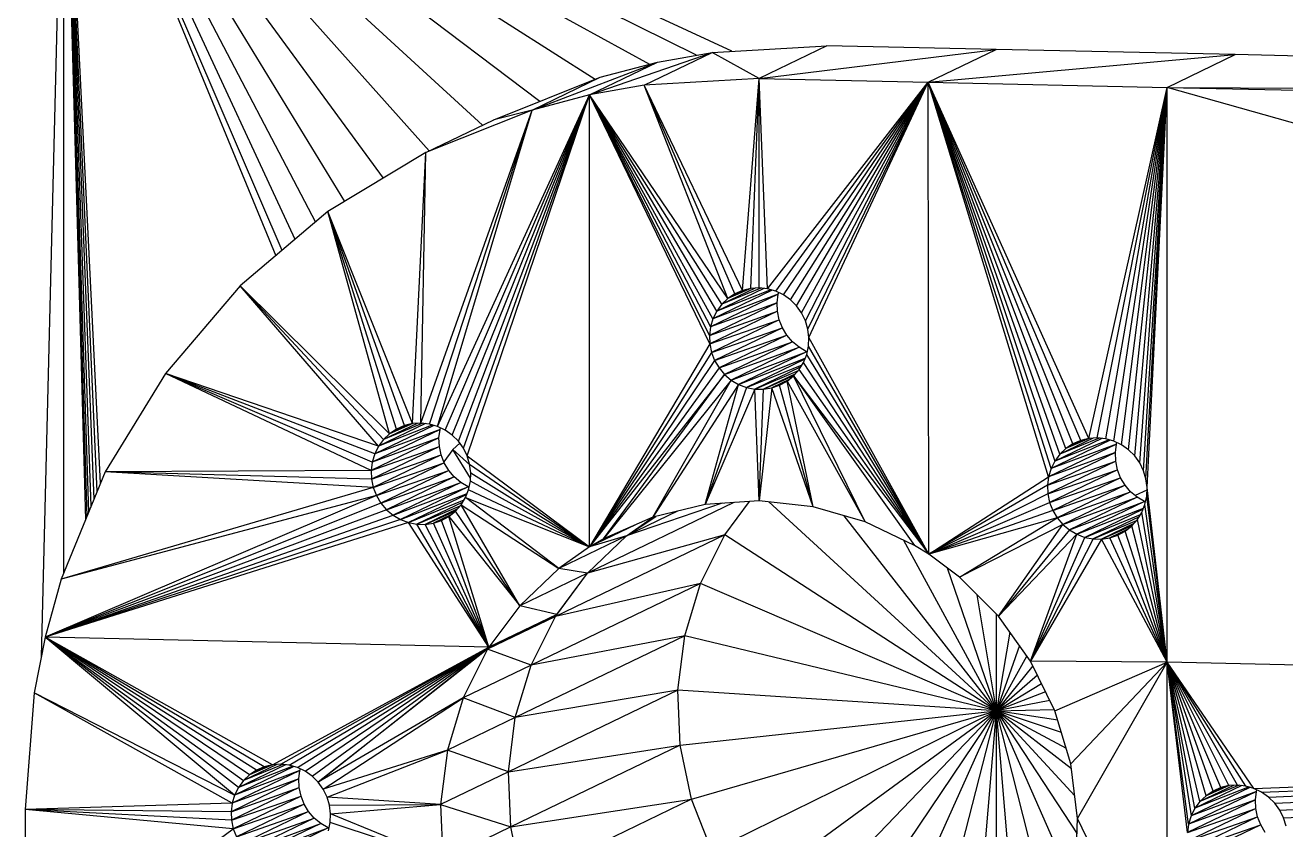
# Model space of a CAD drawing. Header units: millimetres. Extents: x -72 to 40, y 37 to 183.
# Drawn here: x -67.92 to -61.73, y 145.79 to 149.74 of the extents above; entities that cross this region are included whole.
import ezdxf

# ---------------------------------------------------------------- set-up
doc = ezdxf.new("R2010")
doc.units = ezdxf.units.MM
doc.layers.add('Shape2DView002', color=7, linetype='CONTINUOUS')

msp = doc.modelspace()

# ---------------------------------------------------------------- linework, layer by layer
at = {"layer": 'Shape2DView002'}
for p, q in [((-67.7583, 150.0812), (-67.8436, 146.6385)), ((-67.7324, 147.052), (-67.7324, 150.0807)), ((-67.6251, 147.3129), (-67.7029, 150.08)), ((-67.619, 147.3277), (-67.7011, 150.08)), ((-67.61, 147.3498), (-67.6984, 150.0799)), ((-67.5983, 147.3781), (-67.6949, 150.0798)), ((-67.5845, 147.4118), (-67.6906, 150.0797)), ((-67.5689, 147.4496), (-67.6858, 150.0796)), ((-67.5523, 147.4901), (-67.6804, 150.0795)), ((-67.2964, 150.0711), (-66.6925, 148.6061)), ((-66.6617, 148.6321), (-67.2787, 150.0708)), ((-66.598, 148.686), (-67.2407, 150.0699)), ((-67.1775, 150.0686), (-66.4982, 148.7705)), ((-66.3538, 148.8723), (-67.0834, 150.0665)), ((-66.1632, 148.9869), (-66.9521, 150.0636)), ((-65.9393, 149.1197), (-66.7784, 150.0599)), ((-65.6775, 149.2458), (-66.5607, 150.0551)), ((-65.3958, 149.3629), (-66.3044, 150.0495)), ((-65.1253, 149.471), (-66.0256, 150.0434)), ((-65.7525, 150.0375), (-64.8584, 149.5448)), ((-64.6265, 149.5896), (-65.5201, 150.0324)), ((-64.4532, 149.6088), (-65.3595, 150.0289)), ((-64.5506, 149.6032), (-63.9871, 149.636)), ((-63.9871, 149.636), (-64.3199, 149.4756)), ((-64.3199, 149.4756), (-63.157, 149.6179)), ((-63.157, 149.6179), (-63.9871, 149.636)), ((-63.49, 149.4575), (-63.157, 149.6179)), ((-61.9833, 149.5923), (-63.157, 149.6179)), ((-65.4331, 149.3205), (-64.8195, 149.555)), ((-65.1524, 149.3946), (-64.5506, 149.6032)), ((-65.1524, 149.3946), (-64.8195, 149.555)), ((-65.1002, 149.481), (-64.8195, 149.555)), ((-64.8834, 149.4427), (-64.5506, 149.6032)), ((-64.8195, 149.555), (-64.5506, 149.6032)), ((-64.3199, 149.4756), (-64.5506, 149.6032)), ((-63.49, 149.4575), (-61.9833, 149.5923)), ((-62.3162, 149.4319), (-61.9833, 149.5923)), ((-51.2006, 149.3572), (-61.9833, 149.5923)), ((-65.6225, 149.2724), (-65.1002, 149.481)), ((-65.4331, 149.3205), (-65.1002, 149.481)), ((-64.8834, 149.4427), (-65.1524, 149.3946)), ((-64.3199, 149.4756), (-64.8834, 149.4427)), ((-64.4735, 148.3962), (-64.8834, 149.4427)), ((-64.4391, 148.419), (-64.8834, 149.4427)), ((-64.4014, 148.4356), (-64.8834, 149.4427)), ((-64.4014, 148.4356), (-64.3199, 149.4756)), ((-64.3613, 148.4453), (-64.3199, 149.4756)), ((-64.3199, 149.4756), (-63.49, 149.4575)), ((-64.3199, 148.448), (-64.3199, 149.4756)), ((-64.2786, 148.4435), (-64.3199, 149.4756)), ((-64.2786, 148.4435), (-63.49, 149.4575)), ((-64.2385, 148.432), (-63.49, 149.4575)), ((-64.2006, 148.4138), (-63.49, 149.4575)), ((-64.1663, 148.3895), (-63.49, 149.4575)), ((-64.1364, 148.3596), (-63.49, 149.4575)), ((-64.1117, 148.3252), (-63.49, 149.4575)), ((-64.093, 148.2871), (-63.49, 149.4575)), ((-64.0809, 148.2465), (-63.49, 149.4575)), ((-64.0756, 148.2046), (-63.49, 149.4575)), ((-63.49, 149.4575), (-62.3162, 149.4319)), ((-63.4873, 147.1414), (-63.49, 149.4575)), ((-63.49, 149.4575), (-62.8682, 147.5988)), ((-62.8436, 147.6322), (-63.49, 149.4575)), ((-62.8136, 147.6607), (-63.49, 149.4575)), ((-62.7793, 147.6836), (-63.49, 149.4575)), ((-62.899, 147.5215), (-63.49, 149.4575)), ((-62.8869, 147.5616), (-63.49, 149.4575)), ((-62.7414, 147.7002), (-63.49, 149.4575)), ((-62.7013, 147.7099), (-63.49, 149.4575)), ((-62.7013, 147.7099), (-62.3162, 149.4319)), ((-62.66, 147.7126), (-62.3162, 149.4319)), ((-62.6186, 147.7081), (-62.3162, 149.4319)), ((-62.5785, 147.6966), (-62.3162, 149.4319)), ((-62.5408, 147.6784), (-62.3162, 149.4319)), ((-62.5064, 147.654), (-62.3162, 149.4319)), ((-62.4764, 147.6242), (-62.3162, 149.4319)), ((-62.4518, 147.5897), (-62.3162, 149.4319)), ((-62.4331, 147.5517), (-62.3162, 149.4319)), ((-62.4209, 147.5111), (-62.3162, 149.4319)), ((-62.4157, 147.4691), (-62.3162, 149.4319)), ((-62.3162, 149.4319), (-51.2006, 149.3572)), ((-62.3162, 149.4319), (-51.5335, 149.1968)), ((-62.3162, 146.6124), (-62.3162, 149.4319)), ((-51.5335, 146.3772), (-62.3162, 149.4319)), ((-65.8984, 147.769), (-65.1524, 149.3946)), ((-65.8606, 147.7508), (-65.1524, 149.3946)), ((-65.8262, 147.7264), (-65.1524, 149.3946)), ((-65.7963, 147.6966), (-65.1524, 149.3946)), ((-65.7716, 147.6621), (-65.1524, 149.3946)), ((-65.753, 147.6241), (-65.1524, 149.3946)), ((-65.1524, 149.3946), (-65.4331, 149.3205)), ((-65.1525, 147.1778), (-65.1524, 149.3946)), ((-64.5624, 148.173), (-65.1524, 149.3946)), ((-65.1524, 149.3946), (-64.5589, 148.2569)), ((-64.5468, 148.297), (-65.1524, 149.3946)), ((-64.5282, 148.3343), (-65.1524, 149.3946)), ((-64.5035, 148.3676), (-65.1524, 149.3946)), ((-64.4735, 148.3962), (-65.1524, 149.3946)), ((-64.5642, 148.2152), (-65.1524, 149.3946)), ((-65.9799, 147.785), (-65.4331, 149.3205)), ((-65.4331, 149.3205), (-65.9554, 149.1119)), ((-65.9385, 147.7805), (-65.4331, 149.3205)), ((-65.8984, 147.769), (-65.4331, 149.3205)), ((-65.4331, 149.3205), (-65.6225, 149.2724)), ((-65.9554, 149.1119), (-65.6225, 149.2724)), ((-65.9554, 149.1119), (-66.4373, 148.8221)), ((-66.0211, 147.7823), (-65.9554, 149.1119)), ((-65.9799, 147.785), (-65.9554, 149.1119)), ((-66.4373, 148.8221), (-66.8672, 148.4581)), ((-66.1334, 147.7331), (-66.4373, 148.8221)), ((-66.0991, 147.756), (-66.4373, 148.8221)), ((-66.0613, 147.7725), (-66.4373, 148.8221)), ((-66.0211, 147.7823), (-66.4373, 148.8221)), ((-66.8672, 148.4581), (-67.2343, 148.0289)), ((-66.188, 147.6712), (-66.8672, 148.4581)), ((-66.8672, 148.4581), (-66.1334, 147.7331)), ((-66.1634, 147.7046), (-66.8672, 148.4581)), ((-64.2972, 148.4456), (-64.5282, 148.3343)), ((-64.3108, 148.447), (-64.5035, 148.3676)), ((-64.3393, 148.4468), (-64.5035, 148.3676)), ((-64.3604, 148.4454), (-64.4735, 148.3962)), ((-64.3613, 148.4453), (-64.4014, 148.4356)), ((-64.3199, 148.448), (-64.3613, 148.4453)), ((-64.2786, 148.4435), (-64.3199, 148.448)), ((-64.2385, 148.432), (-64.2786, 148.4435)), ((-64.2261, 148.4174), (-64.5589, 148.2569)), ((-64.2561, 148.4371), (-64.5468, 148.297)), ((-64.2261, 148.4174), (-64.5468, 148.297)), ((-64.2617, 148.4387), (-64.5282, 148.3343)), ((-64.4735, 148.3962), (-64.5035, 148.3676)), ((-64.3818, 148.4403), (-64.4735, 148.3962)), ((-64.4391, 148.419), (-64.4735, 148.3962)), ((-64.4014, 148.4356), (-64.4391, 148.419)), ((-64.2006, 148.4138), (-64.2385, 148.432)), ((-64.2313, 148.3756), (-64.2261, 148.4174)), ((-64.2261, 148.4174), (-64.2238, 148.425)), ((-64.1663, 148.3895), (-64.2006, 148.4138)), ((-64.1364, 148.3596), (-64.1663, 148.3895)), ((-64.2313, 148.3756), (-64.5642, 148.2152)), ((-64.5642, 148.2152), (-64.2296, 148.3335)), ((-64.2296, 148.3335), (-64.5624, 148.173)), ((-64.2313, 148.3756), (-64.5589, 148.2569)), ((-64.5282, 148.3343), (-64.5468, 148.297)), ((-64.5035, 148.3676), (-64.5282, 148.3343)), ((-64.2296, 148.3335), (-64.2313, 148.3756)), ((-64.2208, 148.292), (-64.2296, 148.3335)), ((-64.1117, 148.3252), (-64.1364, 148.3596)), ((-64.093, 148.2871), (-64.1117, 148.3252)), ((-64.5589, 148.2569), (-64.5642, 148.2152)), ((-64.5624, 148.173), (-64.2208, 148.292)), ((-64.5468, 148.297), (-64.5589, 148.2569)), ((-64.2208, 148.292), (-64.5537, 148.1316)), ((-64.2054, 148.2526), (-64.2208, 148.292)), ((-64.0809, 148.2465), (-64.093, 148.2871)), ((-64.5642, 148.2152), (-64.5624, 148.173)), ((-64.5537, 148.1316), (-64.2054, 148.2526)), ((-64.2054, 148.2526), (-64.5382, 148.0921)), ((-64.5382, 148.0921), (-64.1836, 148.2162)), ((-64.1836, 148.2162), (-64.5165, 148.0557)), ((-64.1836, 148.2162), (-64.2054, 148.2526)), ((-64.1562, 148.1839), (-64.1836, 148.2162)), ((-64.0756, 148.2046), (-64.0809, 148.2465)), ((-64.0774, 148.1625), (-64.0756, 148.2046)), ((-63.4873, 147.1414), (-64.0756, 148.2046)), ((-64.5624, 148.173), (-65.1525, 147.1778)), ((-64.5537, 148.1316), (-65.1525, 147.1778)), ((-64.5624, 148.173), (-64.5537, 148.1316)), ((-64.5537, 148.1316), (-64.5382, 148.0921)), ((-64.5165, 148.0557), (-64.1562, 148.1839)), ((-64.1562, 148.1839), (-64.4891, 148.0235)), ((-64.4891, 148.0235), (-64.1239, 148.1567)), ((-64.1239, 148.1567), (-64.4569, 147.9963)), ((-64.4569, 147.9963), (-64.0877, 148.1353)), ((-64.0877, 148.1353), (-64.4207, 147.9749)), ((-64.1239, 148.1567), (-64.1562, 148.1839)), ((-64.0877, 148.1353), (-64.1239, 148.1567)), ((-64.0835, 148.1337), (-64.0877, 148.1353)), ((-64.0861, 148.1214), (-64.0774, 148.1625)), ((-63.4873, 147.1414), (-64.0774, 148.1625)), ((-64.5382, 148.0921), (-65.1525, 147.1778)), ((-64.5382, 148.0921), (-64.5165, 148.0557)), ((-64.4207, 147.9749), (-64.0935, 148.1029)), ((-64.0955, 148.0978), (-64.3816, 147.96)), ((-64.3816, 147.96), (-64.1085, 148.0714)), ((-64.1234, 148.0472), (-64.1016, 148.0826)), ((-64.1016, 148.0826), (-64.0861, 148.1214)), ((-63.4873, 147.1414), (-64.1016, 148.0826)), ((-63.4873, 147.1414), (-64.0861, 148.1214)), ((-67.2343, 148.0289), (-67.5297, 147.5452)), ((-66.2241, 147.5522), (-67.2343, 148.0289)), ((-66.2189, 147.5939), (-67.2343, 148.0289)), ((-66.2067, 147.634), (-67.2343, 148.0289)), ((-66.188, 147.6712), (-67.2343, 148.0289)), ((-64.5165, 148.0557), (-65.1525, 147.1778)), ((-64.4891, 148.0235), (-65.1525, 147.1778)), ((-65.0832, 147.2181), (-64.4891, 148.0235)), ((-64.5165, 148.0557), (-64.4891, 148.0235)), ((-64.4891, 148.0235), (-64.4569, 147.9963)), ((-64.115, 148.0607), (-64.3406, 147.952)), ((-64.3406, 147.952), (-64.127, 148.043)), ((-64.1408, 148.0274), (-64.2992, 147.9511)), ((-64.2992, 147.9511), (-64.1491, 148.018)), ((-64.183, 147.9903), (-64.1508, 148.0161)), ((-64.1508, 148.0161), (-64.1234, 148.0472)), ((-63.7986, 147.3013), (-64.1508, 148.0161)), ((-64.1508, 148.0161), (-63.4873, 147.1414)), ((-64.1508, 148.0161), (-63.5567, 147.1848)), ((-63.4873, 147.1414), (-64.1234, 148.0472)), ((-64.4569, 147.9963), (-65.0832, 147.2181)), ((-64.8413, 147.324), (-64.4569, 147.9963)), ((-64.4207, 147.9749), (-64.8413, 147.324)), ((-64.5844, 147.3864), (-64.4207, 147.9749)), ((-64.3816, 147.96), (-64.5844, 147.3864)), ((-64.3406, 147.952), (-64.5844, 147.3864)), ((-64.4569, 147.9963), (-64.4207, 147.9749)), ((-64.4207, 147.9749), (-64.3816, 147.96)), ((-64.3816, 147.96), (-64.3406, 147.952)), ((-64.3406, 147.952), (-64.2992, 147.9511)), ((-64.3199, 147.4036), (-64.3406, 147.952)), ((-64.2583, 147.9573), (-64.3199, 147.4036)), ((-64.3199, 147.4036), (-64.2992, 147.9511)), ((-64.2992, 147.9511), (-64.2583, 147.9573)), ((-64.1726, 147.9986), (-64.2583, 147.9573)), ((-64.2583, 147.9573), (-64.1765, 147.9955)), ((-64.2583, 147.9573), (-64.2192, 147.9705)), ((-64.0554, 147.3749), (-64.2583, 147.9573)), ((-64.2192, 147.9705), (-64.183, 147.9903)), ((-64.0554, 147.3749), (-64.2192, 147.9705)), ((-64.0554, 147.3749), (-64.183, 147.9903)), ((-64.183, 147.9903), (-63.7986, 147.3013)), ((-65.916, 147.774), (-66.2067, 147.634)), ((-65.9571, 147.7825), (-66.188, 147.6712)), ((-65.9216, 147.7757), (-66.188, 147.6712)), ((-65.9708, 147.784), (-66.1634, 147.7046)), ((-65.9992, 147.7837), (-66.1634, 147.7046)), ((-66.0204, 147.7823), (-66.1334, 147.7331)), ((-66.0418, 147.7773), (-66.1334, 147.7331)), ((-66.0613, 147.7725), (-66.0991, 147.756)), ((-66.0211, 147.7823), (-66.0613, 147.7725)), ((-65.9799, 147.785), (-66.0211, 147.7823)), ((-65.9385, 147.7805), (-65.9799, 147.785)), ((-65.8984, 147.769), (-65.9385, 147.7805)), ((-65.8606, 147.7508), (-65.8984, 147.769)), ((-65.8859, 147.7543), (-65.8836, 147.7619)), ((-65.8913, 147.7126), (-66.2241, 147.5522)), ((-65.8859, 147.7543), (-66.2189, 147.5939)), ((-65.8913, 147.7126), (-66.2189, 147.5939)), ((-65.8859, 147.7543), (-66.2067, 147.634)), ((-66.1634, 147.7046), (-66.188, 147.6712)), ((-66.1334, 147.7331), (-66.1634, 147.7046)), ((-66.0991, 147.756), (-66.1334, 147.7331)), ((-65.8913, 147.7126), (-65.8859, 147.7543)), ((-65.8894, 147.6704), (-65.8913, 147.7126)), ((-65.8262, 147.7264), (-65.8606, 147.7508)), ((-65.7963, 147.6966), (-65.8262, 147.7264)), ((-62.5962, 147.7017), (-62.8869, 147.5616)), ((-62.6373, 147.7101), (-62.8682, 147.5988)), ((-62.6018, 147.7033), (-62.8682, 147.5988)), ((-62.651, 147.7116), (-62.8436, 147.6322)), ((-62.6794, 147.7113), (-62.8436, 147.6322)), ((-62.7006, 147.71), (-62.8136, 147.6607)), ((-62.7221, 147.7049), (-62.8136, 147.6607)), ((-62.7414, 147.7002), (-62.7793, 147.6836)), ((-62.7013, 147.7099), (-62.7414, 147.7002)), ((-62.66, 147.7126), (-62.7013, 147.7099)), ((-62.6186, 147.7081), (-62.66, 147.7126)), ((-62.5785, 147.6966), (-62.6186, 147.7081)), ((-66.2241, 147.5522), (-65.8894, 147.6704)), ((-65.8894, 147.6704), (-66.2224, 147.51)), ((-66.188, 147.6712), (-66.2067, 147.634)), ((-65.8807, 147.629), (-65.8894, 147.6704)), ((-65.8226, 147.6554), (-65.8674, 147.5948)), ((-65.7894, 147.6871), (-65.8226, 147.6554)), ((-65.7366, 147.5153), (-65.8226, 147.6554)), ((-65.8226, 147.6554), (-65.7404, 147.58)), ((-65.7716, 147.6621), (-65.7963, 147.6966)), ((-65.753, 147.6241), (-65.7716, 147.6621)), ((-62.5714, 147.6402), (-62.9043, 147.4798)), ((-62.5661, 147.6819), (-62.899, 147.5215)), ((-62.5714, 147.6402), (-62.899, 147.5215)), ((-62.5661, 147.6819), (-62.8869, 147.5616)), ((-62.8136, 147.6607), (-62.8436, 147.6322)), ((-62.7793, 147.6836), (-62.8136, 147.6607)), ((-62.5408, 147.6784), (-62.5785, 147.6966)), ((-62.5714, 147.6402), (-62.5661, 147.6819)), ((-62.5696, 147.598), (-62.5714, 147.6402)), ((-62.5661, 147.6819), (-62.5638, 147.6895)), ((-62.5064, 147.654), (-62.5408, 147.6784)), ((-62.4764, 147.6242), (-62.5064, 147.654)), ((-66.2189, 147.5939), (-66.2241, 147.5522)), ((-66.2224, 147.51), (-65.8807, 147.629)), ((-66.2067, 147.634), (-66.2189, 147.5939)), ((-65.8807, 147.629), (-66.2137, 147.4686)), ((-66.2137, 147.4686), (-65.8653, 147.5895)), ((-65.8653, 147.5895), (-66.1982, 147.4291)), ((-65.8653, 147.5895), (-65.8807, 147.629)), ((-65.8436, 147.5531), (-65.8653, 147.5895)), ((-65.7408, 147.5835), (-65.753, 147.6241)), ((-65.753, 147.6241), (-65.1525, 147.1778)), ((-65.7355, 147.5415), (-65.7408, 147.5835)), ((-65.7408, 147.5835), (-65.1525, 147.1778)), ((-62.9043, 147.4798), (-62.5696, 147.598)), ((-62.5696, 147.598), (-62.9026, 147.4376)), ((-62.8682, 147.5988), (-62.8869, 147.5616)), ((-62.8436, 147.6322), (-62.8682, 147.5988)), ((-62.5609, 147.5566), (-62.5696, 147.598)), ((-62.4518, 147.5897), (-62.4764, 147.6242)), ((-62.4331, 147.5517), (-62.4518, 147.5897)), ((-67.5297, 147.5452), (-67.746, 147.0188)), ((-66.2241, 147.5522), (-67.5297, 147.5452)), ((-66.2137, 147.4686), (-67.5297, 147.5452)), ((-66.2224, 147.51), (-67.5297, 147.5452)), ((-66.2241, 147.5522), (-66.2224, 147.51)), ((-66.1982, 147.4291), (-65.8436, 147.5531)), ((-65.8436, 147.5531), (-66.1764, 147.3927)), ((-66.1764, 147.3927), (-65.8162, 147.5209)), ((-65.8162, 147.5209), (-66.149, 147.3604)), ((-65.8162, 147.5209), (-65.8436, 147.5531)), ((-65.7839, 147.4937), (-65.8162, 147.5209)), ((-65.7373, 147.4994), (-65.7355, 147.5415)), ((-65.7355, 147.5415), (-65.1525, 147.1778)), ((-63.4873, 147.1414), (-62.899, 147.5215)), ((-62.899, 147.5215), (-62.9043, 147.4798)), ((-62.9026, 147.4376), (-62.5609, 147.5566)), ((-62.8869, 147.5616), (-62.899, 147.5215)), ((-62.5609, 147.5566), (-62.8938, 147.3962)), ((-62.8938, 147.3962), (-62.5454, 147.5171)), ((-62.5454, 147.5171), (-62.8784, 147.3567)), ((-62.5454, 147.5171), (-62.5609, 147.5566)), ((-62.5237, 147.4807), (-62.5454, 147.5171)), ((-62.4209, 147.5111), (-62.4331, 147.5517)), ((-66.2137, 147.4686), (-67.746, 147.0188)), ((-66.2224, 147.51), (-66.2137, 147.4686)), ((-66.2137, 147.4686), (-66.1982, 147.4291)), ((-66.149, 147.3604), (-65.7839, 147.4937)), ((-65.7839, 147.4937), (-66.1167, 147.3332)), ((-66.1167, 147.3332), (-65.7477, 147.4723)), ((-65.7477, 147.4723), (-66.0805, 147.3119)), ((-65.7477, 147.4723), (-65.7839, 147.4937)), ((-65.7615, 147.4196), (-65.746, 147.4584)), ((-65.7434, 147.4707), (-65.7477, 147.4723)), ((-65.746, 147.4584), (-65.7373, 147.4994)), ((-65.1525, 147.1778), (-65.746, 147.4584)), ((-65.1525, 147.1778), (-65.7373, 147.4994)), ((-62.9043, 147.4798), (-63.4873, 147.1414)), ((-62.9043, 147.4798), (-62.9026, 147.4376)), ((-62.8784, 147.3567), (-62.5237, 147.4807)), ((-62.5237, 147.4807), (-62.8566, 147.3203)), ((-62.4963, 147.4485), (-62.5237, 147.4807)), ((-62.4163, 147.4554), (-62.4737, 147.4294)), ((-62.4157, 147.4691), (-62.4209, 147.5111)), ((-62.4175, 147.427), (-62.4157, 147.4691)), ((-62.3162, 146.6124), (-62.4157, 147.4691)), ((-66.1982, 147.4291), (-67.8248, 146.7351)), ((-66.1764, 147.3927), (-67.8248, 146.7351)), ((-66.1982, 147.4291), (-67.746, 147.0188)), ((-66.1982, 147.4291), (-66.1764, 147.3927)), ((-66.1764, 147.3927), (-66.149, 147.3604)), ((-66.0805, 147.3119), (-65.7534, 147.4399)), ((-65.7554, 147.4348), (-66.0414, 147.297)), ((-66.0414, 147.297), (-65.7684, 147.4083)), ((-65.7749, 147.3977), (-66.0006, 147.289)), ((-65.7832, 147.3841), (-65.7615, 147.4196)), ((-65.3031, 147.0717), (-65.7615, 147.4196)), ((-65.7615, 147.4196), (-65.1525, 147.1778)), ((-64.4438, 147.3955), (-65.1618, 147.0495)), ((-64.5021, 147.3918), (-64.9702, 147.2321)), ((-64.3199, 147.4036), (-64.5844, 147.3864)), ((-64.4874, 147.237), (-64.3665, 147.4005)), ((-64.0554, 147.3749), (-64.3199, 147.4036)), ((-63.1548, 146.3735), (-64.2727, 147.3984)), ((-62.9026, 147.4376), (-63.4873, 147.1414)), ((-63.4873, 147.1414), (-62.8938, 147.3962)), ((-62.9026, 147.4376), (-62.8938, 147.3962)), ((-62.8938, 147.3962), (-62.8784, 147.3567)), ((-62.8566, 147.3203), (-62.4963, 147.4485)), ((-62.4963, 147.4485), (-62.8292, 147.2881)), ((-62.8292, 147.2881), (-62.4641, 147.4213)), ((-62.4641, 147.4213), (-62.7969, 147.2609)), ((-62.7969, 147.2609), (-62.4278, 147.3999)), ((-62.4278, 147.3999), (-62.7607, 147.2395)), ((-62.4641, 147.4213), (-62.4963, 147.4485)), ((-62.4278, 147.3999), (-62.4641, 147.4213)), ((-62.4236, 147.3983), (-62.4278, 147.3999)), ((-62.4262, 147.386), (-62.4175, 147.427)), ((-62.3162, 146.6124), (-62.4175, 147.427)), ((-66.149, 147.3604), (-67.8248, 146.7351)), ((-67.8248, 146.7351), (-66.1167, 147.3332)), ((-66.149, 147.3604), (-66.1167, 147.3332)), ((-66.1167, 147.3332), (-66.0805, 147.3119)), ((-66.0006, 147.289), (-65.7868, 147.38)), ((-65.8006, 147.3644), (-65.9591, 147.2881)), ((-65.9591, 147.2881), (-65.8089, 147.355)), ((-65.8325, 147.3356), (-65.9182, 147.2943)), ((-65.9182, 147.2943), (-65.8364, 147.3324)), ((-65.8791, 147.3075), (-65.8429, 147.3273)), ((-65.8429, 147.3273), (-65.8106, 147.3531)), ((-65.6464, 146.6855), (-65.8429, 147.3273)), ((-65.8429, 147.3273), (-65.4947, 146.8891)), ((-65.8106, 147.3531), (-65.7832, 147.3841)), ((-65.4947, 146.8891), (-65.8106, 147.3531)), ((-65.4947, 146.8891), (-65.7832, 147.3841)), ((-65.7832, 147.3841), (-65.3031, 147.0717)), ((-64.7167, 147.3543), (-64.9702, 147.2321)), ((-64.9702, 147.2321), (-64.8268, 147.3275)), ((-64.5844, 147.3864), (-64.8413, 147.324)), ((-63.7986, 147.3013), (-64.0554, 147.3749)), ((-63.1548, 146.3735), (-63.902, 147.3309)), ((-62.8784, 147.3567), (-63.4873, 147.1414)), ((-62.8784, 147.3567), (-62.8566, 147.3203)), ((-62.7607, 147.2395), (-62.4336, 147.3674)), ((-62.4356, 147.3624), (-62.7216, 147.2246)), ((-62.7216, 147.2246), (-62.4486, 147.3359)), ((-62.4634, 147.3117), (-62.4417, 147.3472)), ((-62.4417, 147.3472), (-62.4262, 147.386)), ((-62.3162, 146.6124), (-62.4417, 147.3472)), ((-62.3162, 146.6124), (-62.4262, 147.386)), ((-66.0805, 147.3119), (-67.8248, 146.7351)), ((-66.0414, 147.297), (-67.8248, 146.7351)), ((-66.0805, 147.3119), (-66.0414, 147.297)), ((-66.0414, 147.297), (-66.0006, 147.289)), ((-65.6464, 146.6855), (-66.0414, 147.297)), ((-66.0006, 147.289), (-65.9591, 147.2881)), ((-65.6464, 146.6855), (-66.0006, 147.289)), ((-65.9591, 147.2881), (-65.9182, 147.2943)), ((-65.6464, 146.6855), (-65.9591, 147.2881)), ((-65.9182, 147.2943), (-65.8791, 147.3075)), ((-65.6464, 146.6855), (-65.9182, 147.2943)), ((-65.6464, 146.6855), (-65.8791, 147.3075)), ((-64.9264, 147.2867), (-65.1525, 147.1778)), ((-64.8413, 147.324), (-65.0832, 147.2181)), ((-64.9702, 147.2321), (-64.839, 147.3246)), ((-63.5567, 147.1848), (-63.7986, 147.3013)), ((-62.8566, 147.3203), (-63.4873, 147.1414)), ((-63.3367, 147.0288), (-62.8566, 147.3203)), ((-62.8292, 147.2881), (-63.3367, 147.0288)), ((-63.1451, 146.8379), (-62.8292, 147.2881)), ((-62.8566, 147.3203), (-62.8292, 147.2881)), ((-62.8292, 147.2881), (-62.7969, 147.2609)), ((-62.4551, 147.3253), (-62.6807, 147.2166)), ((-62.6807, 147.2166), (-62.4671, 147.3076)), ((-62.4808, 147.292), (-62.6392, 147.2157)), ((-62.6392, 147.2157), (-62.4891, 147.2826)), ((-62.5231, 147.2549), (-62.4908, 147.2807)), ((-62.4908, 147.2807), (-62.4634, 147.3117)), ((-62.3162, 146.6124), (-62.4908, 147.2807)), ((-62.3162, 146.6124), (-62.4634, 147.3117)), ((-64.4874, 147.237), (-65.3197, 146.8359)), ((-64.9702, 147.2321), (-65.3031, 147.0717)), ((-64.4874, 147.237), (-65.1618, 147.0495)), ((-65.1618, 147.0495), (-64.9702, 147.2321)), ((-65.1618, 147.0495), (-64.9702, 147.2321)), ((-64.9702, 147.2321), (-65.1525, 147.1778)), ((-65.0832, 147.2181), (-65.1525, 147.1778)), ((-64.9702, 147.2321), (-64.9702, 147.2321)), ((-64.9702, 147.2321), (-64.9702, 147.2321)), ((-64.6069, 146.9985), (-64.4874, 147.237)), ((-63.1548, 146.3735), (-64.4874, 147.237)), ((-63.1548, 146.3735), (-63.6088, 147.2099)), ((-62.7969, 147.2609), (-63.1451, 146.8379)), ((-62.7607, 147.2395), (-63.1451, 146.8379)), ((-62.9873, 146.6174), (-62.7607, 147.2395)), ((-62.9873, 146.6174), (-62.7216, 147.2246)), ((-62.6807, 147.2166), (-62.9873, 146.6174)), ((-62.6392, 147.2157), (-62.9873, 146.6174)), ((-62.7969, 147.2609), (-62.7607, 147.2395)), ((-62.7607, 147.2395), (-62.7216, 147.2246)), ((-62.7216, 147.2246), (-62.6807, 147.2166)), ((-62.6807, 147.2166), (-62.6392, 147.2157)), ((-62.6392, 147.2157), (-62.5984, 147.2219)), ((-62.3162, 146.6124), (-62.6392, 147.2157)), ((-62.5127, 147.2632), (-62.5984, 147.2219)), ((-62.5984, 147.2219), (-62.5166, 147.2601)), ((-62.5984, 147.2219), (-62.5592, 147.2351)), ((-62.3162, 146.6124), (-62.5984, 147.2219)), ((-62.5592, 147.2351), (-62.5231, 147.2549)), ((-62.3162, 146.6124), (-62.5592, 147.2351)), ((-62.3162, 146.6124), (-62.5231, 147.2549)), ((-65.1525, 147.1778), (-65.3031, 147.0717)), ((-63.4873, 147.1414), (-63.5567, 147.1848)), ((-63.3367, 147.0288), (-63.4873, 147.1414)), ((-67.746, 147.0188), (-67.8248, 146.7351)), ((-65.3031, 147.0717), (-65.4947, 146.8891)), ((-65.1618, 147.0495), (-65.4947, 146.8891)), ((-65.3197, 146.8359), (-65.1618, 147.0495)), ((-65.3134, 146.846), (-65.1618, 147.0495)), ((-65.1618, 147.0495), (-65.3031, 147.0717)), ((-65.1618, 147.0495), (-65.1618, 147.0495)), ((-65.1618, 147.0495), (-65.1618, 147.0495)), ((-63.1548, 146.3735), (-63.396, 147.0732)), ((-63.1451, 146.8379), (-63.3367, 147.0288)), ((-64.6069, 146.9985), (-65.4392, 146.5975)), ((-64.6069, 146.9985), (-65.3197, 146.8359)), ((-64.6846, 146.7421), (-64.6069, 146.9985)), ((-63.1548, 146.3735), (-64.6069, 146.9985)), ((-63.1548, 146.3735), (-63.2504, 146.9428)), ((-65.3197, 146.8359), (-65.6525, 146.6755)), ((-65.4947, 146.8891), (-65.6464, 146.6855)), ((-65.3134, 146.846), (-65.6464, 146.6855)), ((-65.3197, 146.8359), (-65.6464, 146.6855)), ((-65.3134, 146.846), (-65.4947, 146.8891)), ((-65.4392, 146.5975), (-65.3197, 146.8359)), ((-65.4392, 146.5975), (-65.3197, 146.8359)), ((-65.3197, 146.8359), (-65.3134, 146.846)), ((-65.3197, 146.8359), (-65.3197, 146.8359)), ((-65.3197, 146.8359), (-65.3197, 146.8359)), ((-63.1548, 146.3735), (-63.1548, 146.8475)), ((-62.9873, 146.6174), (-63.1451, 146.8379)), ((-67.8248, 146.7351), (-67.8779, 146.4627)), ((-66.8943, 145.9608), (-67.8248, 146.7351)), ((-67.8248, 146.7351), (-66.8509, 146.0315)), ((-66.821, 146.06), (-67.8248, 146.7351)), ((-66.7866, 146.0829), (-67.8248, 146.7351)), ((-66.7489, 146.0994), (-67.8248, 146.7351)), ((-66.7088, 146.1092), (-67.8248, 146.7351)), ((-65.6464, 146.6855), (-67.8248, 146.7351)), ((-66.8757, 145.9981), (-67.8248, 146.7351)), ((-64.6846, 146.7421), (-65.5168, 146.3411)), ((-64.6846, 146.7421), (-65.4392, 146.5975)), ((-64.7183, 146.4751), (-64.6846, 146.7421)), ((-63.1548, 146.3735), (-64.6846, 146.7421)), ((-63.0894, 146.76), (-63.1548, 146.3735)), ((-66.7088, 146.1092), (-65.6464, 146.6855)), ((-66.6674, 146.1118), (-65.6464, 146.6855)), ((-66.6261, 146.1074), (-65.6464, 146.6855)), ((-66.586, 146.0959), (-65.6464, 146.6855)), ((-66.5481, 146.0777), (-65.6464, 146.6855)), ((-66.5137, 146.0533), (-65.6464, 146.6855)), ((-66.4838, 146.0235), (-65.6464, 146.6855)), ((-65.6525, 146.6755), (-66.4838, 146.0235)), ((-65.6525, 146.6755), (-65.772, 146.4371)), ((-65.6464, 146.6855), (-65.6525, 146.6755)), ((-65.4392, 146.5975), (-65.6525, 146.6755)), ((-63.0424, 146.6944), (-63.1548, 146.3735)), ((-65.4392, 146.5975), (-65.772, 146.4371)), ((-65.5168, 146.3411), (-65.4392, 146.5975)), ((-65.5168, 146.3411), (-65.4392, 146.5975)), ((-65.4392, 146.5975), (-65.4392, 146.5975)), ((-65.4392, 146.5975), (-65.4392, 146.5975)), ((-63.1548, 146.3735), (-63.0052, 146.6424)), ((-62.9761, 146.5946), (-63.1548, 146.3735)), ((-62.8678, 146.3737), (-62.9873, 146.6174)), ((-62.3162, 146.6124), (-62.9873, 146.6174)), ((-62.8678, 146.3737), (-62.3162, 146.6124)), ((-62.7901, 146.1139), (-62.3162, 146.6124)), ((-62.7563, 145.8454), (-62.3162, 146.6124)), ((-62.3162, 144.9242), (-62.3162, 146.6124)), ((-62.2168, 145.7767), (-62.3162, 146.6124)), ((-62.3162, 146.6124), (-62.1994, 145.8585)), ((-62.1807, 145.8957), (-62.3162, 146.6124)), ((-62.156, 145.9291), (-62.3162, 146.6124)), ((-62.126, 145.9576), (-62.3162, 146.6124)), ((-62.0917, 145.9805), (-62.3162, 146.6124)), ((-62.0539, 145.9971), (-62.3162, 146.6124)), ((-62.0138, 146.0068), (-62.3162, 146.6124)), ((-61.9724, 146.0095), (-62.3162, 146.6124)), ((-61.9311, 146.005), (-62.3162, 146.6124)), ((-61.891, 145.9935), (-62.3162, 146.6124)), ((-51.5335, 146.3772), (-62.3162, 146.6124)), ((-62.2115, 145.8184), (-62.3162, 146.6124)), ((-62.9538, 146.549), (-63.1548, 146.3735)), ((-67.8779, 146.4627), (-67.9223, 145.8905)), ((-66.9064, 145.9208), (-67.8779, 146.4627)), ((-66.8943, 145.9608), (-67.8779, 146.4627)), ((-64.7183, 146.4751), (-65.5506, 146.074)), ((-64.7183, 146.4751), (-65.5168, 146.3411)), ((-64.7071, 146.2052), (-64.7183, 146.4751)), ((-63.1548, 146.3735), (-64.7183, 146.4751)), ((-63.1548, 146.3735), (-62.9333, 146.5073)), ((-62.9135, 146.4668), (-63.1548, 146.3735)), ((-65.772, 146.4371), (-66.4838, 146.0235)), ((-66.4592, 145.989), (-65.772, 146.4371)), ((-65.772, 146.4371), (-65.8498, 146.1807)), ((-65.5168, 146.3411), (-65.772, 146.4371)), ((-62.893, 146.4251), (-63.1548, 146.3735)), ((-65.5168, 146.3411), (-65.8498, 146.1807)), ((-65.5506, 146.074), (-65.5168, 146.3411)), ((-65.5506, 146.074), (-65.5168, 146.3411)), ((-65.5169, 146.3411), (-65.5168, 146.3411)), ((-65.5168, 146.3411), (-65.5168, 146.3411)), ((-64.7071, 146.2052), (-63.1548, 146.3735)), ((-64.6512, 145.94), (-63.1548, 146.3735)), ((-64.5522, 145.6874), (-63.1548, 146.3735)), ((-64.413, 145.4545), (-63.1548, 146.3735)), ((-64.2377, 145.248), (-63.1548, 146.3735)), ((-64.0312, 145.0739), (-63.1548, 146.3735)), ((-63.7994, 144.9372), (-63.1548, 146.3735)), ((-63.5491, 144.8418), (-63.1548, 146.3735)), ((-63.2875, 144.7905), (-63.1548, 146.3735)), ((-63.1548, 146.3735), (-62.8707, 146.3795)), ((-63.1548, 144.7819), (-63.1548, 146.3735)), ((-63.0307, 144.8887), (-63.1548, 146.3735)), ((-63.1548, 146.3735), (-62.8131, 146.1908)), ((-62.8359, 146.2672), (-63.1548, 146.3735)), ((-62.854, 146.3277), (-63.1548, 146.3735)), ((-63.1548, 146.3735), (-62.7595, 145.7701)), ((-62.7704, 145.9572), (-63.1548, 146.3735)), ((-62.7869, 146.0887), (-63.1548, 146.3735)), ((-62.8609, 145.2194), (-63.1548, 146.3735)), ((-62.7794, 145.5207), (-63.1548, 146.3735)), ((-62.7901, 146.1139), (-62.8678, 146.3737)), ((-61.891, 145.9935), (-51.5335, 146.3772)), ((-61.8532, 145.9753), (-51.5335, 146.3772)), ((-61.8189, 145.9509), (-51.5335, 146.3772)), ((-61.7889, 145.9211), (-51.5335, 146.3772)), ((-61.7642, 145.8866), (-51.5335, 146.3772)), ((-61.7455, 145.8486), (-51.5335, 146.3772)), ((-65.8498, 146.1807), (-66.4592, 145.989)), ((-66.4405, 145.9509), (-65.8498, 146.1807)), ((-65.8498, 146.1807), (-65.8835, 145.9136)), ((-65.5506, 146.074), (-65.8498, 146.1807)), ((-65.5506, 146.074), (-64.7071, 146.2052)), ((-64.7071, 146.2052), (-65.5393, 145.8041)), ((-64.6512, 145.94), (-64.7071, 146.2052)), ((-66.6036, 146.1009), (-66.8943, 145.9608)), ((-66.6447, 146.1094), (-66.8757, 145.9981)), ((-66.6092, 146.1025), (-66.8757, 145.9981)), ((-66.6583, 146.1109), (-66.8509, 146.0315)), ((-66.6868, 146.1106), (-66.8509, 146.0315)), ((-66.7079, 146.1092), (-66.821, 146.06)), ((-66.7294, 146.1042), (-66.821, 146.06)), ((-66.7489, 146.0994), (-66.7866, 146.0829)), ((-66.7088, 146.1092), (-66.7489, 146.0994)), ((-66.6674, 146.1118), (-66.7088, 146.1092)), ((-66.6261, 146.1074), (-66.6674, 146.1118)), ((-66.586, 146.0959), (-66.6261, 146.1074)), ((-66.5481, 146.0777), (-66.586, 146.0959)), ((-62.7563, 145.8454), (-62.7901, 146.1139)), ((-66.5788, 146.0395), (-66.9117, 145.879)), ((-66.5736, 146.0812), (-66.9064, 145.9208)), ((-66.5788, 146.0395), (-66.9064, 145.9208)), ((-66.5736, 146.0812), (-66.8943, 145.9608)), ((-66.8509, 146.0315), (-66.8757, 145.9981)), ((-66.821, 146.06), (-66.8509, 146.0315)), ((-66.7866, 146.0829), (-66.821, 146.06)), ((-66.5788, 146.0395), (-66.5736, 146.0812)), ((-66.5771, 145.9973), (-66.5788, 146.0395)), ((-66.5736, 146.0812), (-66.5713, 146.0888)), ((-66.5137, 146.0533), (-66.5481, 146.0777)), ((-66.4838, 146.0235), (-66.5137, 146.0533)), ((-65.5506, 146.074), (-65.8835, 145.9136)), ((-65.5393, 145.8041), (-65.5506, 146.074)), ((-66.9117, 145.879), (-66.5771, 145.9973)), ((-66.5771, 145.9973), (-66.9099, 145.8369)), ((-66.8757, 145.9981), (-66.8943, 145.9608)), ((-66.5683, 145.9559), (-66.5771, 145.9973)), ((-66.4592, 145.989), (-66.4838, 146.0235)), ((-66.4405, 145.9509), (-66.4592, 145.989)), ((-61.8786, 145.9788), (-62.2115, 145.8184)), ((-61.9086, 145.9985), (-62.1994, 145.8585)), ((-61.8786, 145.9788), (-62.1994, 145.8585)), ((-61.9497, 146.007), (-62.1807, 145.8957)), ((-61.9142, 146.0002), (-62.1807, 145.8957)), ((-61.9634, 146.0085), (-62.156, 145.9291)), ((-61.9918, 146.0082), (-62.156, 145.9291)), ((-62.013, 146.0069), (-62.126, 145.9576)), ((-62.0344, 146.0018), (-62.126, 145.9576)), ((-62.0917, 145.9805), (-62.126, 145.9576)), ((-62.0539, 145.9971), (-62.0917, 145.9805)), ((-62.0138, 146.0068), (-62.0539, 145.9971)), ((-61.9724, 146.0095), (-62.0138, 146.0068)), ((-61.9311, 146.005), (-61.9724, 146.0095)), ((-61.891, 145.9935), (-61.9311, 146.005)), ((-61.8532, 145.9753), (-61.891, 145.9935)), ((-61.8838, 145.9371), (-61.8786, 145.9788)), ((-61.8786, 145.9788), (-61.8763, 145.9864)), ((-61.8189, 145.9509), (-61.8532, 145.9753)), ((-66.9064, 145.9208), (-67.9223, 145.8905)), ((-66.9064, 145.9208), (-66.9117, 145.879)), ((-66.9099, 145.8369), (-66.5683, 145.9559)), ((-66.8943, 145.9608), (-66.9064, 145.9208)), ((-66.5683, 145.9559), (-66.9012, 145.7954)), ((-66.9012, 145.7954), (-66.5529, 145.9164)), ((-66.5529, 145.9164), (-66.8857, 145.756)), ((-66.5529, 145.9164), (-66.5683, 145.9559)), ((-66.5311, 145.88), (-66.5529, 145.9164)), ((-66.4284, 145.9103), (-66.4405, 145.9509)), ((-65.8835, 145.9136), (-66.4405, 145.9509)), ((-66.4284, 145.9103), (-65.8835, 145.9136)), ((-66.4231, 145.8684), (-66.4284, 145.9103)), ((-66.4231, 145.8684), (-65.8835, 145.9136)), ((-65.8835, 145.9136), (-65.5393, 145.8041)), ((-65.8835, 145.9136), (-65.8723, 145.6437)), ((-65.5393, 145.8041), (-64.6512, 145.94)), ((-64.6512, 145.94), (-65.4834, 145.539)), ((-64.5522, 145.6874), (-64.6512, 145.94)), ((-61.8838, 145.9371), (-62.2168, 145.7767)), ((-61.8838, 145.9371), (-62.2115, 145.8184)), ((-62.156, 145.9291), (-62.1807, 145.8957)), ((-62.126, 145.9576), (-62.156, 145.9291)), ((-61.8821, 145.8949), (-61.8838, 145.9371)), ((-61.7889, 145.9211), (-61.8189, 145.9509)), ((-61.7642, 145.8866), (-61.7889, 145.9211)), ((-66.9012, 145.7954), (-67.9223, 145.8905)), ((-67.9223, 145.8905), (-67.9223, 145.0465)), ((-66.9099, 145.8369), (-67.9223, 145.8905)), ((-66.9117, 145.879), (-67.9223, 145.8905)), ((-66.9117, 145.879), (-66.9099, 145.8369)), ((-66.8857, 145.756), (-66.5311, 145.88)), ((-66.5311, 145.88), (-66.864, 145.7196)), ((-66.864, 145.7196), (-66.5037, 145.8477)), ((-66.5037, 145.8477), (-66.8366, 145.6873)), ((-66.5037, 145.8477), (-66.5311, 145.88)), ((-66.4714, 145.8205), (-66.5037, 145.8477)), ((-66.4248, 145.8263), (-66.4231, 145.8684)), ((-65.8723, 145.6437), (-66.4231, 145.8684)), ((-62.7676, 145.576), (-62.7563, 145.8454)), ((-62.3162, 144.9242), (-62.7563, 145.8454)), ((-62.2168, 145.7767), (-61.8821, 145.8949)), ((-61.8821, 145.8949), (-62.215, 145.7345)), ((-62.215, 145.7345), (-61.8734, 145.8535)), ((-62.1994, 145.8585), (-62.2115, 145.8184)), ((-61.8734, 145.8535), (-62.2062, 145.6931)), ((-62.1807, 145.8957), (-62.1994, 145.8585)), ((-61.8734, 145.8535), (-61.8821, 145.8949)), ((-61.8579, 145.814), (-61.8734, 145.8535)), ((-61.7455, 145.8486), (-61.7642, 145.8866)), ((-61.7334, 145.808), (-61.7455, 145.8486)), ((-67.9223, 145.0465), (-66.9012, 145.7954)), ((-66.9099, 145.8369), (-66.9012, 145.7954)), ((-66.9012, 145.7954), (-66.8857, 145.756)), ((-66.8366, 145.6873), (-66.4714, 145.8205)), ((-66.4714, 145.8205), (-66.8044, 145.6601)), ((-66.8044, 145.6601), (-66.4352, 145.7992)), ((-66.4352, 145.7992), (-66.7681, 145.6388)), ((-66.4352, 145.7992), (-66.4714, 145.8205)), ((-66.431, 145.7976), (-66.4352, 145.7992)), ((-66.4336, 145.7853), (-66.4248, 145.8263)), ((-65.8723, 145.6437), (-66.4248, 145.8263)), ((-65.5393, 145.8041), (-65.8723, 145.6437)), ((-65.4834, 145.539), (-65.5393, 145.8041)), ((-65.4834, 145.539), (-65.5393, 145.8041)), ((-62.2115, 145.8184), (-62.2168, 145.7767)), ((-62.2062, 145.6931), (-61.8579, 145.814)), ((-61.8579, 145.814), (-62.1908, 145.6536)), ((-61.8361, 145.7776), (-61.8579, 145.814))]:
    msp.add_line(p, q, dxfattribs=at)

doc.saveas('drawing.dxf')
